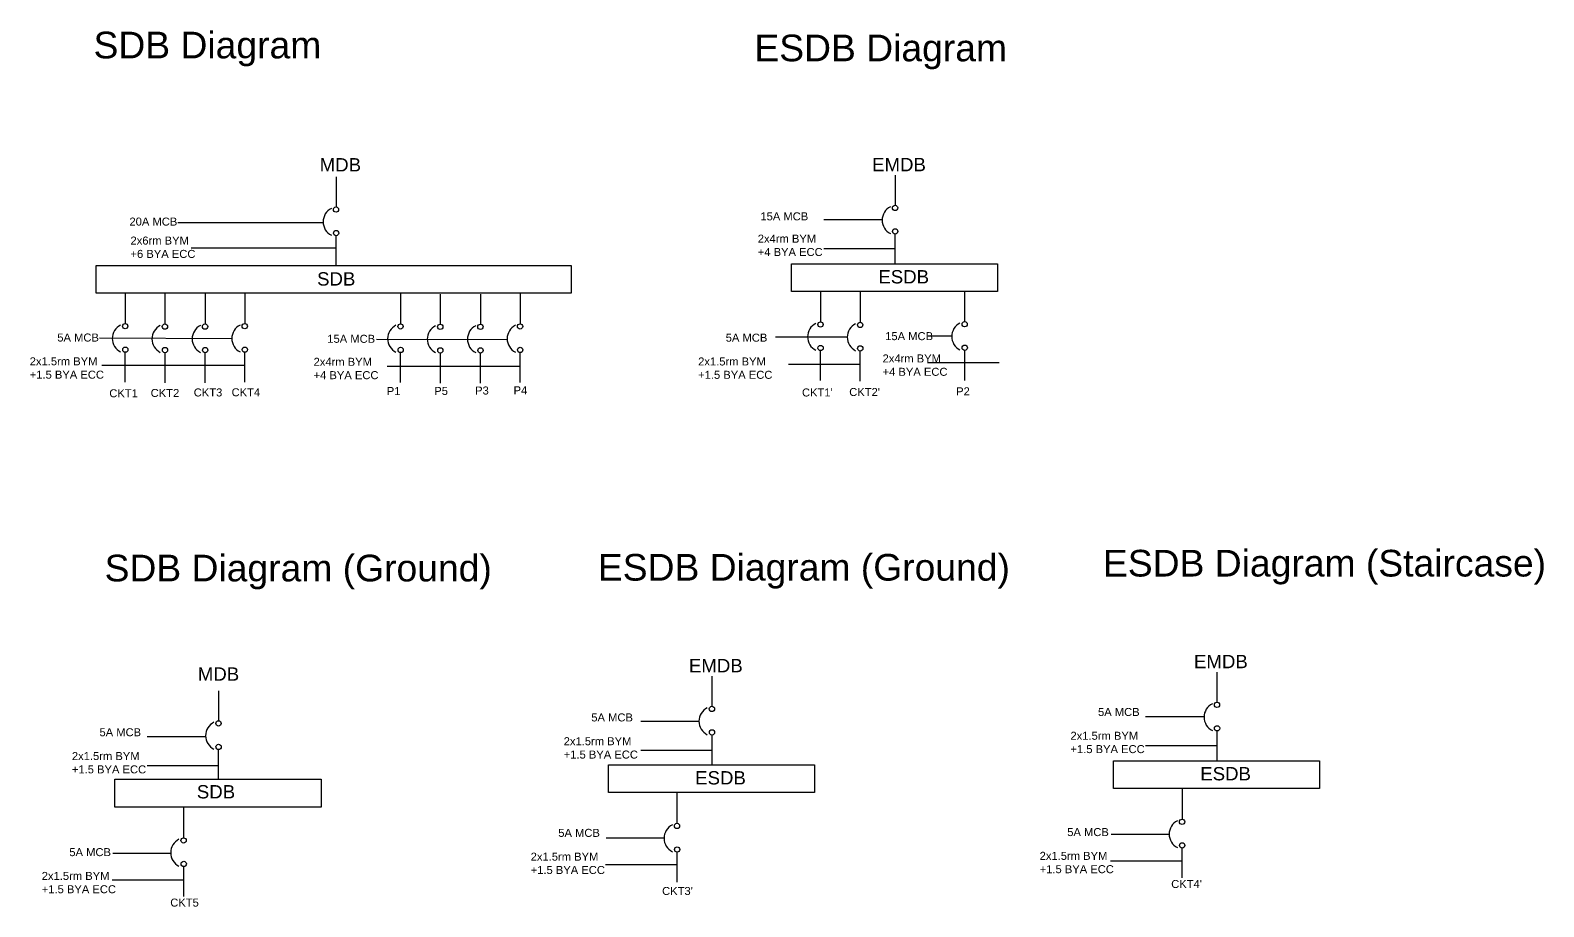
# Model space of a CAD drawing. Header units: inches. Extents: x 18 to 337, y -10 to 40.
# Drawn here: x 180.8 to 237.6, y 7.2 to 40 of the extents above; entities that cross this region are included whole.
import ezdxf

# ---------------------------------------------------------------- set-up
doc = ezdxf.new("R2010")
doc.units = ezdxf.units.IN
doc.header["$MEASUREMENT"] = 0
doc.styles.get("Standard").update_dxf_attribs({"font": 'arial.ttf'})

msp = doc.modelspace()

# ---------------------------------------------------------------- linework, layer by layer
for p, q in [((192.296, 34.525), (192.296, 33.397)), ((213.255, 34.587), (213.255, 33.459)), ((210.587, 32.923), (212.759, 32.923)), ((186.366, 32.814), (191.787, 32.814)), ((213.259, 31.259), (213.259, 32.387)), ((186.862, 31.86), (192.283, 31.86)), ((192.3, 31.197), (192.3, 32.325)), ((210.588, 31.841), (213.264, 31.841)), ((184.394, 30.154), (184.394, 29.026)), ((185.882, 30.138), (185.882, 29.01)), ((187.386, 30.138), (187.386, 29.01)), ((188.874, 30.154), (188.874, 29.026)), ((194.715, 30.143), (194.715, 29.015)), ((196.204, 30.128), (196.204, 28.999)), ((197.708, 30.128), (197.708, 28.999)), ((199.196, 30.143), (199.196, 29.015)), ((210.458, 30.216), (210.458, 29.088)), ((211.946, 30.2), (211.946, 29.072)), ((215.863, 30.227), (215.863, 29.098)), ((183.428, 28.488), (188.39, 28.472)), ((193.813, 28.448), (198.712, 28.434)), ((208.771, 28.528), (211.447, 28.529)), ((214.491, 28.565), (215.379, 28.566)), ((184.398, 26.826), (184.398, 27.955)), ((185.887, 26.811), (185.887, 27.939)), ((187.391, 26.811), (187.391, 27.939)), ((188.879, 26.826), (188.879, 27.955)), ((194.72, 26.816), (194.72, 27.944)), ((196.208, 26.8), (196.208, 27.928)), ((197.712, 26.8), (197.712, 27.928)), ((199.2, 26.816), (199.2, 27.944)), ((210.463, 26.889), (210.463, 28.017)), ((211.951, 26.873), (211.951, 28.001)), ((215.867, 26.899), (215.867, 28.027)), ((183.518, 27.47), (188.879, 27.471)), ((194.212, 27.428), (199.2, 27.429)), ((209.257, 27.507), (211.934, 27.507)), ((214.476, 27.566), (217.152, 27.567)), ((225.323, 15.962), (225.323, 14.834)), ((206.388, 15.808), (206.388, 14.68)), ((187.891, 15.265), (187.891, 14.137)), ((222.643, 14.3), (224.816, 14.301)), ((203.721, 14.122), (205.893, 14.122)), ((225.327, 12.634), (225.327, 13.763)), ((185.215, 13.552), (187.387, 13.553)), ((187.896, 11.938), (187.896, 13.066)), ((206.392, 12.48), (206.392, 13.609)), ((222.644, 13.218), (225.321, 13.218)), ((203.722, 13.039), (206.398, 13.04)), ((185.216, 12.47), (187.892, 12.47)), ((205.079, 11.422), (205.079, 10.293)), ((224.014, 11.576), (224.014, 10.447)), ((186.582, 10.879), (186.582, 9.751)), ((202.418, 9.751), (204.591, 9.751)), ((221.352, 9.889), (223.524, 9.889)), ((183.926, 9.178), (186.099, 9.178)), ((205.084, 8.094), (205.084, 9.222)), ((224.019, 8.248), (224.019, 9.376)), ((186.587, 7.551), (186.587, 8.679)), ((202.403, 8.751), (205.079, 8.752)), ((221.336, 8.89), (224.012, 8.89)), ((183.91, 8.178), (186.587, 8.179))]:
    msp.add_line(p, q)
for points in [[(183.309, 31.207), (201.111, 31.207), (201.111, 30.166), (183.309, 30.166)], [(209.373, 31.269), (217.1, 31.269), (217.1, 30.228), (209.373, 30.228)], [(202.506, 12.49), (210.233, 12.49), (210.233, 11.45), (202.506, 11.45)], [(221.441, 12.644), (229.168, 12.644), (229.168, 11.604), (221.441, 11.604)], [(184.009, 11.948), (191.736, 11.948), (191.736, 10.907), (184.009, 10.907)]]:
    msp.add_lwpolyline(points, close=True)
for centre in [(192.296, 33.301), (213.255, 33.363), (192.3, 32.421), (213.259, 32.483), (184.394, 28.931), (185.882, 28.915), (187.386, 28.915), (188.875, 28.931), (194.716, 28.92), (196.204, 28.904), (197.708, 28.904), (199.196, 28.92), (210.458, 28.993), (211.946, 28.977), (215.863, 29.003), (184.398, 28.05), (185.886, 28.034), (187.39, 28.034), (188.879, 28.05), (194.72, 28.039), (196.208, 28.023), (197.712, 28.023), (199.2, 28.039), (210.462, 28.112), (211.951, 28.096), (215.867, 28.122), (225.323, 14.739), (206.388, 14.585), (187.891, 14.042), (206.392, 13.704), (225.327, 13.858), (187.895, 13.161), (205.079, 10.198), (224.014, 10.352), (186.583, 9.655), (205.084, 9.317), (224.018, 9.471), (186.587, 8.775)]:
    msp.add_circle(centre, 0.0991)
for centre in [(192.377, 32.84), (213.336, 32.902), (184.475, 28.469), (185.963, 28.453), (187.467, 28.453), (188.955, 28.469), (194.796, 28.458), (196.284, 28.443), (197.788, 28.443), (199.276, 28.458), (210.539, 28.531), (212.027, 28.516), (215.944, 28.542), (225.404, 14.277), (206.469, 14.123), (187.972, 13.581), (205.16, 9.737), (224.095, 9.891), (186.663, 9.194)]:
    msp.add_arc(centre, 0.565, 116.86, 243.14)

# ---------------------------------------------------------------- texts
at = {"attachment_point": 1}
for s, width, insert, char_height in [('SDB Diagram', 11.78355, (183.206, 39.967), 1), ('ESDB Diagram', 11.78355, (207.981, 39.858), 1), ('MDB', 6.47203, (191.684, 35.229), 0.5), ('EMDB', 6.47203, (212.393, 35.236), 0.5), ('\\pt0.9;20A MCB', 1.77949, (184.553, 33), 0.3), ('\\pt0.9;15A MCB', 1.77949, (208.206, 33.196), 0.3), ('\\pt0.9;2x4rm BYM\\P+4 BYA ECC', 4.04858, (208.107, 32.36), 0.3), ('\\pt0.9;2x6rm BYM\\P+6 BYA ECC', 4.04858, (184.592, 32.289), 0.3), ('SDB', 6.47203, (191.586, 30.952), 0.5), ('ESDB', 6.47203, (212.627, 31.031), 0.5), ('\\pt0.9;5A MCB', 1.77949, (181.848, 28.654), 0.3), ('\\pt0.9;15A MCB', 1.77949, (191.97, 28.607), 0.3), ('\\pt0.9;5A MCB', 1.77949, (206.906, 28.649), 0.3), ('\\pt0.9;15A MCB', 1.77949, (212.885, 28.706), 0.3), ('\\pt0.9;2x4rm BYM\\P+4 BYA ECC', 4.04858, (212.786, 27.87), 0.3), ('\\pt0.9;2x1.5rm BYM\\P+1.5 BYA ECC', 4.04858, (180.814, 27.763), 0.3), ('\\pt0.9;2x4rm BYM\\P+4 BYA ECC', 4.04858, (191.455, 27.744), 0.3), ('\\pt0.9;2x1.5rm BYM\\P+1.5 BYA ECC', 4.04858, (205.872, 27.757), 0.3), ('P3', 1.12697, (197.511, 26.668), 0.3), ('P4', 1.12697, (198.953, 26.676), 0.3), ('CKT1', 1.12697, (183.798, 26.565), 0.3), ('CKT2', 1.12697, (185.349, 26.576), 0.3), ('CKT3', 1.12697, (186.963, 26.596), 0.3), ('CKT4', 1.12697, (188.382, 26.602), 0.3), ('P1', 1.12697, (194.2, 26.649), 0.3), ('P5', 1.12697, (195.98, 26.652), 0.3), ("CKT1'", 1.12697, (209.766, 26.595), 0.3), ("CKT2'", 1.12697, (211.536, 26.613), 0.3), ('P2', 1.12697, (215.544, 26.638), 0.3), ('ESDB Diagram (Ground)', 20.67694, (202.113, 20.393), 1), ('ESDB Diagram (Staircase)', 20.67694, (221.048, 20.547), 1), ('SDB Diagram (Ground)', 16.55177, (183.621, 20.365), 1), ('EMDB', 6.47203, (205.526, 16.457), 0.5), ('EMDB', 6.47203, (224.46, 16.611), 0.5), ('MDB', 6.47203, (187.115, 16.143), 0.5), ('\\pt0.9;5A MCB', 1.77949, (201.867, 14.416), 0.3), ('\\pt0.9;5A MCB', 1.77949, (220.863, 14.62), 0.3), ('\\pt0.9;5A MCB', 1.77949, (183.429, 13.86), 0.3), ('\\pt0.9;2x1.5rm BYM\\P+1.5 BYA ECC', 4.04858, (219.829, 13.729), 0.3), ('\\pt0.9;2x1.5rm BYM\\P+1.5 BYA ECC', 4.04858, (200.832, 13.524), 0.3), ('\\pt0.9;2x1.5rm BYM\\P+1.5 BYA ECC', 4.04858, (182.395, 12.969), 0.3), ('ESDB', 6.47203, (205.76, 12.253), 0.5), ('ESDB', 6.47203, (224.695, 12.407), 0.5), ('SDB', 6.47203, (187.079, 11.73), 0.5), ('\\pt0.9;5A MCB', 1.77949, (200.628, 10.089), 0.3), ('\\pt0.9;5A MCB', 1.77949, (219.709, 10.119), 0.3), ('\\pt0.9;5A MCB', 1.77949, (182.299, 9.367), 0.3), ('\\pt0.9;2x1.5rm BYM\\P+1.5 BYA ECC', 4.04858, (199.594, 9.198), 0.3), ('\\pt0.9;2x1.5rm BYM\\P+1.5 BYA ECC', 4.04858, (218.675, 9.228), 0.3), ('\\pt0.9;2x1.5rm BYM\\P+1.5 BYA ECC', 4.04858, (181.265, 8.476), 0.3), ("CKT4'", 1.12697, (223.606, 8.174), 0.3), ('CKT5', 1.12697, (186.082, 7.476), 0.3), ("CKT3'", 1.12697, (204.521, 7.911), 0.3)]:
    msp.add_mtext_dynamic_manual_height_columns(s, width=width, gutter_width=10.405, heights=[0], dxfattribs=dict(at, insert=insert, char_height=char_height))

doc.saveas('drawing.dxf')
